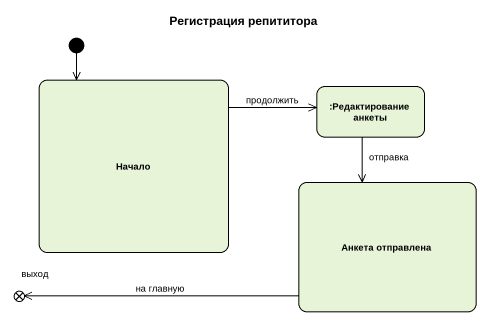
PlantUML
@startuml
title Регистрация репититора
hide empty description
state Начало
state ":Редактирование анкеты" as Редактирование_анкеты
state "Анкета отправлена" as Анкета_отправлена
state выход <<choice>>
[*] --> Начало
Начало -right-> Редактирование_анкеты : продолжить
Редактирование_анкеты --> Анкета_отправлена : отправка
Анкета_отправлена -left-> выход : на главную
@enduml
